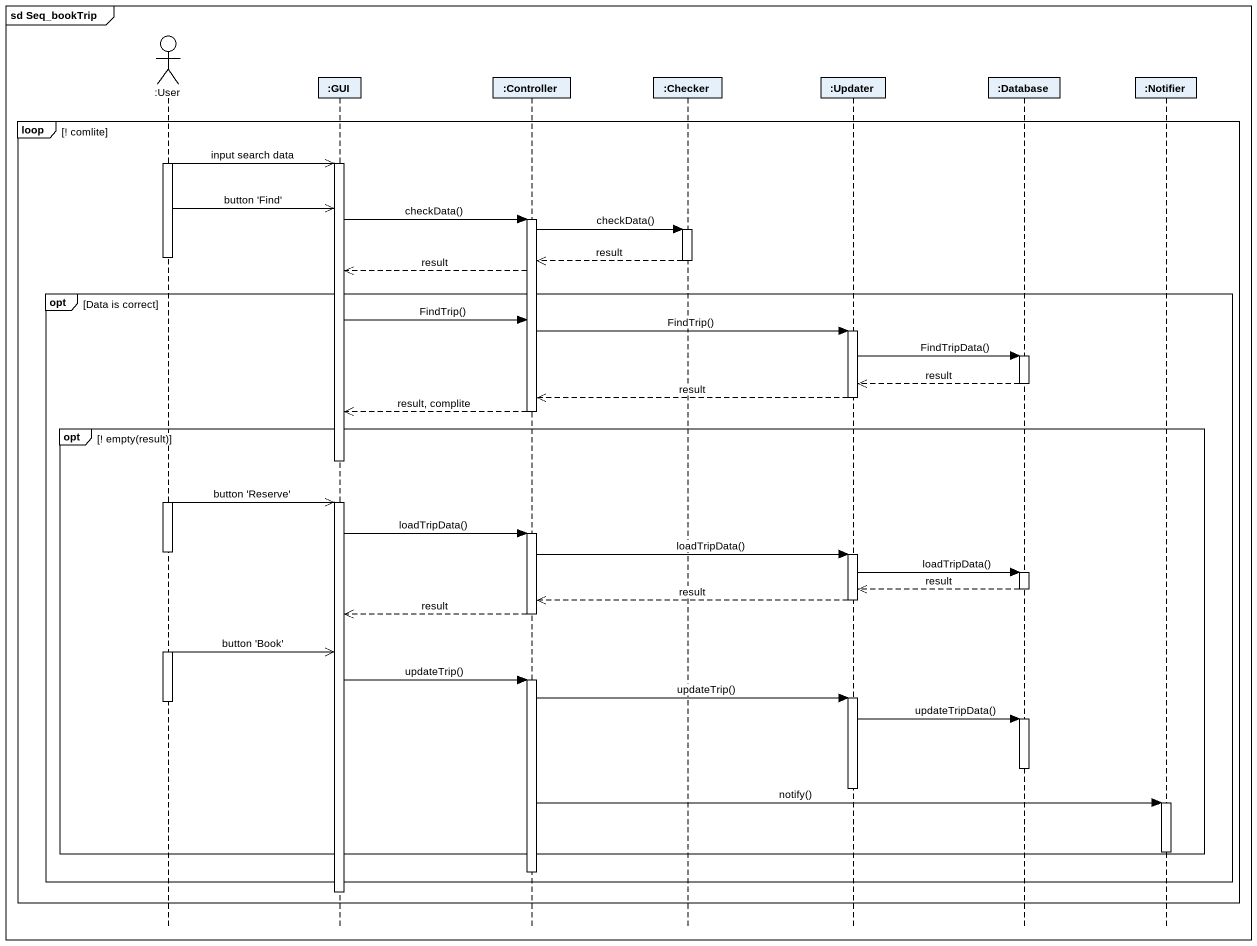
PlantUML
@startuml
mainframe sd Seq_bookTrip
hide footbox
actor ":User" as User
participant ":GUI" as GUI
participant ":Controller" as Controller
participant ":Checker" as Checker
participant ":Updater" as Updater
participant ":Database" as Database_
participant ":Notifier" as Notifier

loop ! comlite
  activate User
  User ->> GUI : input search data
  activate GUI
  User ->> GUI : button 'Find'
  GUI -> Controller : checkData()
  activate Controller
  Controller -> Checker : checkData()
  activate Checker
  deactivate User
  Checker -->> Controller : result
  deactivate Checker
  Controller -->> GUI : result
  opt Data is correct
    GUI -> Controller : FindTrip()
    Controller -> Updater : FindTrip()
    activate Updater
    Updater -> Database_ : FindTripData()
    activate Database_
    Database_ -->> Updater : result
    deactivate Database_
    Updater -->> Controller : result
    deactivate Updater
    Controller -->> GUI : result, complite
    deactivate Controller
    opt ! empty(result)
      deactivate GUI
      activate User
      User ->> GUI : button 'Reserve'
      activate GUI
      GUI -> Controller : loadTripData()
      activate Controller
      deactivate User
      Controller -> Updater : loadTripData()
      activate Updater
      Updater -> Database_ : loadTripData()
      activate Database_
      Database_ -->> Updater : result
      deactivate Database_
      Updater -->> Controller : result
      deactivate Updater
      Controller -->> GUI : result
      deactivate Controller
      activate User
      User ->> GUI : button 'Book'
      GUI -> Controller : updateTrip()
      activate Controller
      Controller -> Updater : updateTrip()
      activate Updater
      deactivate User
      Updater -> Database_ : updateTripData()
      activate Database_
      deactivate Database_
      deactivate Updater
      Controller -> Notifier : notify()
      activate Notifier
      deactivate Notifier
    end
    deactivate Controller
  end
  deactivate GUI
end
@enduml
